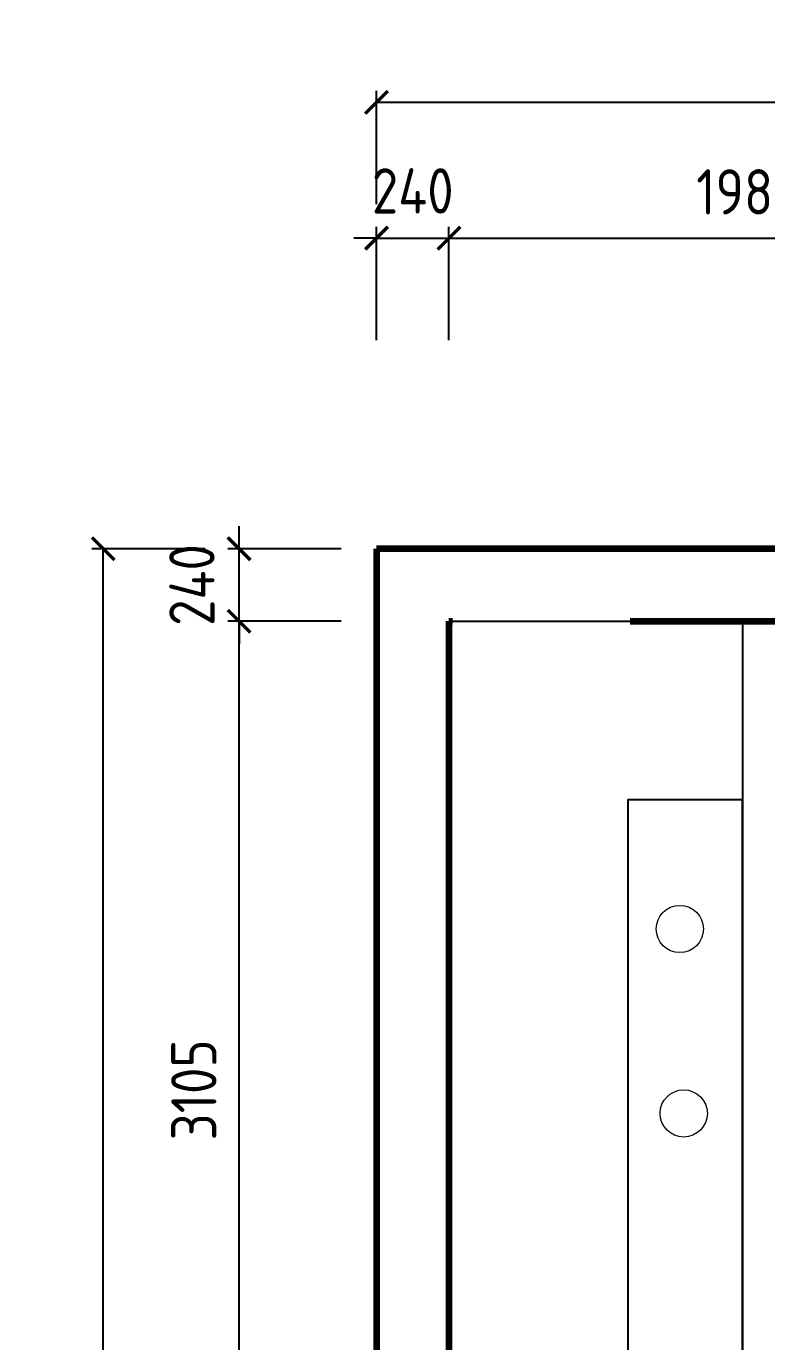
# Model space of a CAD drawing. Header units: millimetres. Extents: x 4307 to 31003, y 2809 to 20009.
# Drawn here: x 4307 to 6759, y 15223 to 19580 of the extents above; entities that cross this region are included whole.
import ezdxf

# ---------------------------------------------------------------- set-up
doc = ezdxf.new("R2010")
doc.units = ezdxf.units.MM
doc.layers.add('Area【区域轮廓不打印】', color=178, linetype='Continuous', lineweight=0, plot=False)
doc.layers.add('ProfileEdges', color=7, linetype='Continuous')
doc.layers.add('Q◆01 原始墙柱', color=7, linetype='Continuous', lineweight=0)
doc.layers.add('Q◆03 公共标注', color=44, linetype='Continuous', lineweight=0)
doc.styles.add('尺寸标注', font='ARCHS.SHX')
doc.dimstyles.new('卓艺1：75', dxfattribs={"dimscale": 75, "dimtxt": 2, "dimasz": 1, "dimexe": 0.5, "dimexo": 0.5, "dimgap": 1, "dimtad": 1, "dimdec": 0, "dimrnd": 5, "dimdsep": 46, "dimtxsty": '尺寸标注', "dimblk": 'ARCHTICK', "dimblk1": 'ARCHTICK', "dimblk2": 'ARCHTICK', "dimcen": 1, "dimclrd": 44, "dimclre": 44, "dimclrt": 2, "dimadec": 0, "dimazin": 0, "dimtfac": 1, "dimtdec": 0, "dimtix": 1, "dimtmove": 2, "dimatfit": 3, "dimldrblk": 'hl_arrow2', "dimfxl": 4.5, "dimfxlon": 1, "dimarcsym": 0})

# ---------------------------------------------------------------- blocks, each defined once
blk = doc.blocks.new('_ArchTick')
at = {"color": 2, "linetype": 'ByBlock', "const_width": 0.15}
blk.add_lwpolyline([(-0.5, -0.5), (0.5, 0.5)], dxfattribs=at)
blk = doc.blocks.new('*D51')
at = {"layer": 'Defpoints', "color": 0, "transparency": 16777216}
for p in [(5707.3, 18878.5), (5467.3, 18503.5), (5707.3, 18503.5)]:
    blk.add_point(p, dxfattribs=at)
at = {"layer": 'Q◆03 公共标注', "color": 44, "lineweight": -2, "transparency": 16777216}
for p, q in [((5467.3, 18541), (5467.3, 18916)), ((5707.3, 18541), (5707.3, 18916)), ((5467.3, 18878.5), (5392.3, 18878.5)), ((5467.3, 18878.5), (5707.3, 18878.5)), ((5707.3, 18878.5), (5782.3, 18878.5))]:
    blk.add_line(p, q, dxfattribs=at)
at = {"layer": 'Q◆03 公共标注', "color": 44, "lineweight": -2, "transparency": 16777216, "xscale": 75, "yscale": 75, "zscale": 75}
blk.add_blockref('_ArchTick', (5467.3, 18878.5), dxfattribs=at)
at = {"layer": 'Q◆03 公共标注', "color": 44, "lineweight": -2, "transparency": 16777216, "xscale": 75, "yscale": 75, "zscale": 75, "rotation": 180}
blk.add_blockref('_ArchTick', (5707.3, 18878.5), dxfattribs=at)
at = {"layer": 'Q◆03 公共标注', "color": 2, "transparency": 16777216, "insert": (5587.3, 19034.8), "char_height": 150, "attachment_point": 5, "style": '尺寸标注'}
blk.add_mtext('240', dxfattribs=at)
blk = doc.blocks.new('hl_arrow2')
at = {"color": 2}
blk.add_line((-0.221, 0), (-1, 0), dxfattribs=at)
blk.add_lwpolyline([(-0.221, 0), (-0.861, -0.689), (-0.654, -0.862), (0, 0), (-0.654, 0.862), (-0.861, 0.689)], close=True, dxfattribs=at)
for points in [[(-0.861, 0.689), (-0.654, 0.862), (-0.221, 0), (0, 0)], [(-0.861, -0.689), (-0.654, -0.862), (-0.221, 0), (0, 0)]]:
    blk.add_solid(points, dxfattribs=at)
blk = doc.blocks.new('*D52')
at = {"layer": 'Defpoints', "color": 0, "transparency": 16777216}
for p in [(7687.3, 18878.5), (5707.3, 18503.5), (7687.3, 18503.5)]:
    blk.add_point(p, dxfattribs=at)
at = {"layer": 'Q◆03 公共标注', "color": 44, "lineweight": -2, "transparency": 16777216}
for p, q in [((5707.3, 18541), (5707.3, 18916)), ((7687.3, 18541), (7687.3, 18916)), ((5707.3, 18878.5), (7687.3, 18878.5))]:
    blk.add_line(p, q, dxfattribs=at)
at = {"layer": 'Q◆03 公共标注', "color": 44, "lineweight": -2, "transparency": 16777216, "xscale": 75, "yscale": 75, "zscale": 75, "rotation": 180}
blk.add_blockref('_ArchTick', (5707.3, 18878.5), dxfattribs=at)
at = {"layer": 'Q◆03 公共标注', "color": 44, "lineweight": -2, "transparency": 16777216, "xscale": 75, "yscale": 75, "zscale": 75}
blk.add_blockref('_ArchTick', (7687.3, 18878.5), dxfattribs=at)
at = {"layer": 'Q◆03 公共标注', "color": 2, "transparency": 16777216, "insert": (6697.3, 19031.7), "char_height": 150, "attachment_point": 5, "style": '尺寸标注'}
blk.add_mtext('1980', dxfattribs=at)
blk = doc.blocks.new('*D60')
at = {"layer": 'Defpoints', "color": 0, "transparency": 16777216}
for p in [(26767.3, 19328.5), (5467.3, 18503.5), (26767.3, 18503.5)]:
    blk.add_point(p, dxfattribs=at)
at = {"layer": 'Q◆03 公共标注', "color": 44, "lineweight": -2, "transparency": 16777216}
for p, q in [((5467.3, 18991), (5467.3, 19366)), ((26767.3, 18991), (26767.3, 19366)), ((5467.3, 19328.5), (26767.3, 19328.5))]:
    blk.add_line(p, q, dxfattribs=at)
at = {"layer": 'Q◆03 公共标注', "color": 44, "lineweight": -2, "transparency": 16777216, "xscale": 75, "yscale": 75, "zscale": 75, "rotation": 180}
blk.add_blockref('_ArchTick', (5467.3, 19328.5), dxfattribs=at)
at = {"layer": 'Q◆03 公共标注', "color": 44, "lineweight": -2, "transparency": 16777216, "xscale": 75, "yscale": 75, "zscale": 75}
blk.add_blockref('_ArchTick', (26767.3, 19328.5), dxfattribs=at)
at = {"layer": 'Q◆03 公共标注', "color": 2, "transparency": 16777216, "insert": (16117.3, 19481.7), "char_height": 150, "attachment_point": 5, "style": '尺寸标注'}
blk.add_mtext('21300', dxfattribs=at)
blk = doc.blocks.new('*D64')
at = {"layer": 'Defpoints', "color": 0, "transparency": 16777216}
for p in [(5012.2, 17609.4), (5387.2, 17609.4), (5387.2, 14504.4)]:
    blk.add_point(p, dxfattribs=at)
at = {"layer": 'Q◆03 公共标注', "color": 44, "lineweight": -2, "transparency": 16777216}
for p, q in [((5349.7, 17609.4), (4974.7, 17609.4)), ((5012.2, 14504.4), (5012.2, 17609.4)), ((5349.7, 14504.4), (4974.7, 14504.4))]:
    blk.add_line(p, q, dxfattribs=at)
at = {"layer": 'Q◆03 公共标注', "color": 44, "lineweight": -2, "transparency": 16777216, "xscale": 75, "yscale": 75, "zscale": 75}
for p, rotation in [((5012.2, 17609.4), 90), ((5012.2, 14504.4), 270)]:
    blk.add_blockref('_ArchTick', p, dxfattribs=dict(at, rotation=rotation))
at = {"layer": 'Q◆03 公共标注', "color": 2, "transparency": 16777216, "insert": (4862.2, 16056.9), "char_height": 150, "attachment_point": 5, "rotation": 90, "style": '尺寸标注'}
blk.add_mtext('3105', dxfattribs=at)
blk = doc.blocks.new('*D65')
at = {"layer": 'Defpoints', "color": 0, "transparency": 16777216}
for p in [(5012.2, 17849.4), (5387.2, 17849.4), (5387.2, 17609.4)]:
    blk.add_point(p, dxfattribs=at)
at = {"layer": 'Q◆03 公共标注', "color": 44, "lineweight": -2, "transparency": 16777216}
for p, q in [((5012.2, 17849.4), (5012.2, 17924.4)), ((5349.7, 17849.4), (4974.7, 17849.4)), ((5012.2, 17609.4), (5012.2, 17849.4)), ((5349.7, 17609.4), (4974.7, 17609.4)), ((5012.2, 17609.4), (5012.2, 17534.4))]:
    blk.add_line(p, q, dxfattribs=at)
at = {"layer": 'Q◆03 公共标注', "color": 44, "lineweight": -2, "transparency": 16777216, "xscale": 75, "yscale": 75, "zscale": 75}
for p, rotation in [((5012.2, 17849.4), 270), ((5012.2, 17609.4), 90)]:
    blk.add_blockref('_ArchTick', p, dxfattribs=dict(at, rotation=rotation))
at = {"layer": 'Q◆03 公共标注', "color": 2, "transparency": 16777216, "insert": (4855.9, 17729.4), "char_height": 150, "attachment_point": 5, "rotation": 90, "style": '尺寸标注'}
blk.add_mtext('240', dxfattribs=at)
blk = doc.blocks.new('*D66')
at = {"layer": 'Defpoints', "color": 0, "transparency": 16777216}
for p in [(4562.2, 17849.4), (5387.2, 17849.4), (5387.2, 5414.4)]:
    blk.add_point(p, dxfattribs=at)
at = {"layer": 'Q◆03 公共标注', "color": 44, "lineweight": -2, "transparency": 16777216}
for p, q in [((4899.7, 17849.4), (4524.7, 17849.4)), ((4562.2, 5414.4), (4562.2, 17849.4)), ((4899.7, 5414.4), (4524.7, 5414.4))]:
    blk.add_line(p, q, dxfattribs=at)
at = {"layer": 'Q◆03 公共标注', "color": 44, "lineweight": -2, "transparency": 16777216, "xscale": 75, "yscale": 75, "zscale": 75}
for p, rotation in [((4562.2, 17849.4), 90), ((4562.2, 5414.4), 270)]:
    blk.add_blockref('_ArchTick', p, dxfattribs=dict(at, rotation=rotation))
at = {"layer": 'Q◆03 公共标注', "color": 2, "transparency": 16777216, "insert": (4405.9, 11631.9), "char_height": 150, "attachment_point": 5, "rotation": 90, "style": '尺寸标注'}
blk.add_mtext('12435', dxfattribs=at)

msp = doc.modelspace()

# ---------------------------------------------------------------- linework, layer by layer
msp.add_line((5719.3, 17609.4), (6307.3, 17609.4))
for points in [[(5707.3, 17609.4), (6679.4, 17609.4), (6679.4, 12251.2), (5707.3, 12251.2)], [(6679.4, 17018), (6300, 17018), (6300, 12759.9), (6679.4, 12759.9)]]:
    msp.add_lwpolyline(points, close=True)
at = {"layer": 'Area【区域轮廓不打印】'}
for centre in [(6471.9, 16590), (6484.8, 15979.1)]:
    msp.add_circle(centre, 78.2, dxfattribs=at)
at = {"layer": 'ProfileEdges', "lineweight": 211}
for p, q in [((11807.3, 17849.4), (5467.3, 17849.4)), ((5467.3, 17849.4), (5467.3, 8214.4)), ((5707.3, 17609.4), (5719.3, 17609.4)), ((5707.3, 17609.4), (5707.3, 8214.4)), ((6307.3, 17609.4), (11807.3, 17609.4))]:
    msp.add_line(p, q, dxfattribs=at)
at = {"layer": 'Q◆01 原始墙柱'}
for p, q in [((5467.3, 10324.4), (5467.3, 17849.4)), ((5467.3, 17849.4), (11807.3, 17849.4)), ((5707.3, 10324.4), (5707.3, 17609.4)), ((5707.3, 17609.4), (11807.3, 17609.4))]:
    msp.add_line(p, q, dxfattribs=at)

# ---------------------------------------------------------------- dimensions: what is measured, and where the dimension line sits
at = {"layer": 'Q◆03 公共标注'}
for base, p1, p2, picture, middle in [((26767.3, 19328.5), (5467.3, 18503.5), (26767.3, 18503.5), '*D60', (16117.3, 19481.7)), ((5707.3, 18878.5), (5467.3, 18503.5), (5707.3, 18503.5), '*D51', (5587.3, 19034.8)), ((7687.3, 18878.5), (5707.3, 18503.5), (7687.3, 18503.5), '*D52', (6697.3, 19031.7))]:
    dim = msp.add_linear_dim(base=base, p1=p1, p2=p2, dimstyle='卓艺1：75', dxfattribs=at)
    dim.commit()
    dim.dimension.update_dxf_attribs({"geometry": picture, "text_midpoint": middle})
for base, p1, p2, picture, middle in [((5012.2, 17849.4), (5387.2, 17609.4), (5387.2, 17849.4), '*D65', (4855.9, 17729.4)), ((4562.2, 17849.4), (5387.2, 5414.4), (5387.2, 17849.4), '*D66', (4405.9, 11631.9)), ((5012.2, 17609.4), (5387.2, 14504.4), (5387.2, 17609.4), '*D64', (4862.2, 16056.9))]:
    dim = msp.add_linear_dim(base=base, p1=p1, p2=p2, angle=270, dimstyle='卓艺1：75', dxfattribs=at)
    dim.commit()
    dim.dimension.update_dxf_attribs({"geometry": picture, "text_midpoint": middle})

doc.saveas('drawing.dxf')
